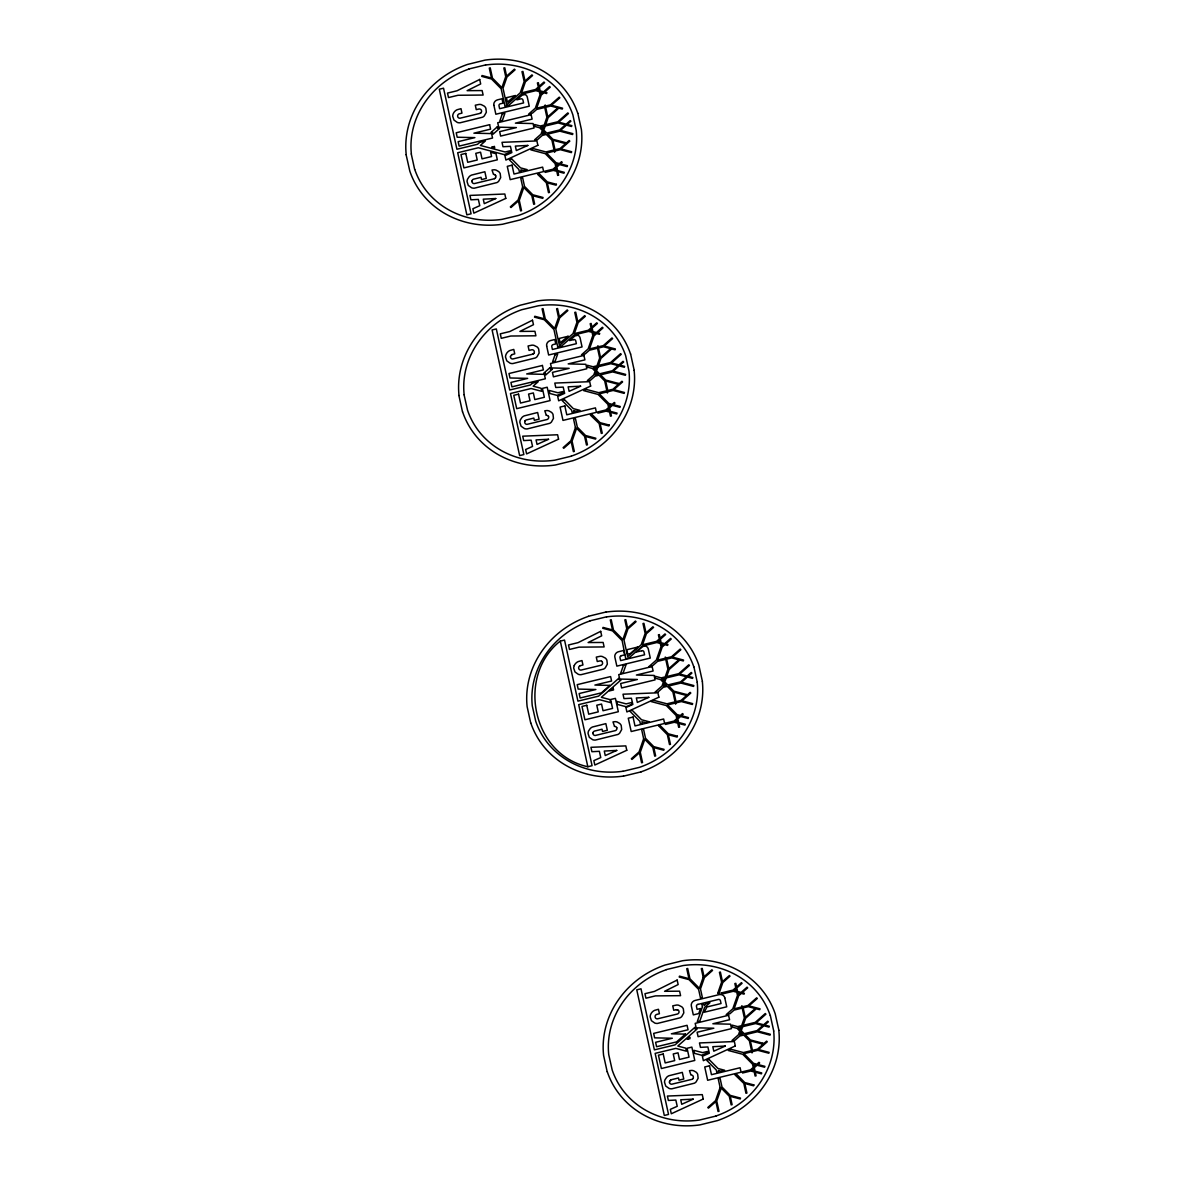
<?xml version="1.0" encoding="UTF-8"?>
<svg xmlns="http://www.w3.org/2000/svg" width="1185" height="1185" viewBox="0 0 1185 1185"><rect width="100%" height="100%" fill="white"/><g stroke="black" fill="none" stroke-linecap="round" stroke-linejoin="round"><path stroke-width="1.5" d="M719.147 993.104L722.85 982.483L730.019 976.159L729.382 975.507L722.48 981.61L720.376 972.041L719.443 972.278L721.606 982.158L717.68 993.445L718.717 993.193M574.266 665.555L574.577 664.933A7.984 7.377 -20.8 0 1 575.866 663.2L576.399 662.711A6.917 6.399 -20.8 0 1 578.191 661.6L581.983 660.563L582.961 664.992L580.087 665.718M495.36 178.031L495.745 177.424A2.237 2.074 -20.8 0 0 495.923 176.565L495.715 175.661M692.825 1078.661L693.195 1078.054A2.237 2.074 -20.8 0 0 693.373 1077.18L693.181 1076.291A2.326 2.148 -20.8 0 0 692.484 1075.447L691.847 1075.121A2.311 2.133 -20.8 0 0 690.929 1075.002L689.463 1070.647L691.625 1070.41A6.917 6.384 -20.8 0 1 693.669 1070.781L696.113 1072.173A6.873 6.34 -20.8 0 1 697.684 1074.277L698.128 1078.261L696.099 1081.905A6.917 6.384 -20.8 0 1 694.425 1083.179L671.851 1088.808A6.903 6.384 -20.8 0 1 669.11 1088.437L665.763 1086.082L664.533 1082.29A6.903 6.384 -20.8 0 1 665.052 1079.683L666.666 1077.313A6.903 6.384 -20.8 0 1 668.977 1075.728L682.308 1072.381L683.775 1079.031L678.99 1080.187L678.501 1077.965L670.873 1079.846M560.283 641.07C516.245 675.85 532.124 754.652 587.834 766.754L592.07 765.688L578.695 704.631L599.343 699.639L610.645 702.631L609.979 699.594L601.343 697.313L621.266 679.716L619.163 679.657L618.851 678.235L598.573 696.143L577.924 701.135L564.534 640.078L560.312 641.1L587.834 766.754M480.088 113.36L460.047 118.204A2.34 2.163 -20.8 0 1 458.906 118.011L458.506 117.774A2.296 2.118 -20.8 0 1 457.81 116.93L457.617 116.026A2.37 2.177 -20.8 0 1 459.069 113.878L461.957 113.108L460.995 108.679L457.188 109.716A6.917 6.399 -20.8 0 0 455.395 110.827L454.877 111.316A7.984 7.377 -20.8 0 0 453.574 113.049L453.262 113.686A6.903 6.384 -20.8 0 0 452.729 116.293L453.974 120.07L457.306 122.44A6.903 6.384 -20.8 0 0 460.061 122.796L482.636 117.182A6.917 6.384 -20.8 0 0 484.309 115.908L486.339 112.249L485.88 108.279A6.873 6.34 -20.8 0 0 484.324 106.176L481.214 104.591A6.962 6.429 -20.8 0 0 479.125 104.428L475.303 105.213L476.266 109.642L478.888 109.02A2.385 2.207 -20.8 0 1 480.058 109.109L480.68 109.435A2.326 2.148 -20.8 0 1 481.391 110.294L481.584 111.183A2.237 2.074 -20.8 0 1 481.406 112.057L481.303 112.264A2.711 2.503 -20.8 0 1 480.873 112.842M511.876 354.596L514.749 353.856L513.772 349.427L509.98 350.479A6.917 6.399 -20.8 0 0 508.172 351.589L507.654 352.063A7.984 7.377 -20.8 0 0 506.365 353.811L506.054 354.433A6.903 6.384 -20.8 0 0 505.521 357.04L506.765 360.832L510.098 363.188A6.903 6.384 -20.8 0 0 512.838 363.558L535.413 357.944A6.917 6.384 -20.8 0 0 537.101 356.67L539.131 353.011L538.671 349.027A6.873 6.34 -20.8 0 0 537.101 346.924L533.991 345.353A6.962 6.429 -20.8 0 0 531.902 345.176L528.08 345.976L529.058 350.404L531.68 349.782A2.385 2.207 -20.8 0 1 532.835 349.871L533.472 350.197A2.385 2.207 -20.8 0 1 534.139 351.041L534.361 351.945A2.237 2.074 -20.8 0 1 534.198 352.804L534.094 353.011A2.711 2.503 -20.8 0 1 533.65 353.589M532.88 354.122L512.824 358.966A2.34 2.163 -20.8 0 1 510.646 357.707L510.409 356.789M494.426 178.742L474.37 183.586A2.311 2.133 -20.8 0 1 472.193 182.327L471.956 181.409M468.979 68.952L485.569 64.938M571.348 456.181L554.758 460.195A83.602 77.232 -20.8 0 1 467.527 410.173L464.061 394.753M588.427 616.259L606.053 611.993M589.982 620.836L606.572 616.822M641.115 771.879L623.488 776.145M666.444 969.567L683.019 965.568A83.602 77.232 -20.8 0 1 770.28 1015.604M716.021 1116.048L699.431 1120.062A83.602 77.232 -20.8 0 1 612.201 1070.04L608.734 1054.62A83.602 77.232 -20.8 0 1 666.488 969.656M525.192 94.459L522.067 95.215L516.867 99.821L520.778 98.873A1.896 1.763 -20.8 0 1 522.185 99.022A1.866 1.733 -20.8 0 1 522.955 100.118L523.577 102.917L499.626 108.709L499.018 105.895A1.866 1.733 -20.8 0 1 499.255 104.561A1.896 1.763 -20.8 0 1 500.455 103.776L502.988 103.169L502.025 98.755L497.67 99.807A4.858 4.488 -20.8 0 0 493.878 105.361M577.969 335.222L574.858 335.977L569.644 340.569L573.555 339.621M621.458 655.66L624.643 654.89L623.666 650.476L618.674 651.691A4.829 4.459 -20.8 0 0 615.593 653.779A4.858 4.488 -20.8 0 0 614.882 657.245L616.852 666.133L650.284 658.06L648.328 649.173A4.858 4.488 -20.8 0 0 646.269 646.373A5.125 4.725 -20.8 0 0 645.262 645.958L642.596 646.595L636.567 652.002L641.766 650.758M697.921 1004.406L718.228 999.488A1.896 1.763 -20.8 0 1 719.636 999.651A1.866 1.733 -20.8 0 1 720.421 1000.732L721.043 1003.547L706.956 1006.954L704.26 1012.227L726.731 1006.806L724.79 997.903M676.354 1009.65L673.732 1010.272L672.754 1005.843L676.576 1005.043A6.962 6.429 -20.8 0 1 678.664 1005.221L681.775 1006.806A6.873 6.34 -20.8 0 1 683.345 1008.894L683.804 1012.879L681.775 1016.537A6.917 6.384 -20.8 0 1 680.086 1017.811L657.512 1023.425A6.903 6.384 -20.8 0 1 654.772 1023.055L651.439 1020.7L650.195 1016.908A6.903 6.384 -20.8 0 1 650.728 1014.301L651.039 1013.679A7.984 7.377 -20.8 0 1 652.328 1011.931L652.846 1011.457A6.917 6.399 -20.8 0 1 654.653 1010.346L658.445 1009.294L659.423 1013.723L656.549 1014.464A2.37 2.177 -20.8 0 0 655.068 1016.656L655.275 1017.56A2.34 2.163 -20.8 0 0 657.497 1018.833L677.553 1013.99A2.355 2.177 -20.8 0 0 678.324 1013.456A2.711 2.503 -20.8 0 0 678.768 1012.879L678.872 1012.671A2.237 2.074 -20.8 0 0 679.035 1011.812L678.842 1010.909A2.326 2.148 -20.8 0 0 678.146 1010.064L677.509 1009.738M622.969 771.317L639.559 767.317A83.602 77.232 -20.8 0 0 697.195 682.279M546.255 415.135L544.789 410.78L546.952 410.543A6.917 6.384 -20.8 0 1 548.996 410.914L551.44 412.306A6.873 6.34 -20.8 0 1 553.01 414.409L553.454 418.379L551.425 422.038A6.917 6.384 -20.8 0 1 549.751 423.312L527.177 428.926A6.903 6.384 -20.8 0 1 524.437 428.57L521.089 426.215L519.859 422.423A6.903 6.384 -20.8 0 1 520.378 419.816L521.992 417.446A6.903 6.384 -20.8 0 1 524.303 415.861L537.635 412.499L539.101 419.164L534.317 420.319L533.828 418.098L526.199 419.979A2.37 2.177 -20.8 0 0 524.733 422.171L524.925 423.06A2.311 2.133 -20.8 0 0 527.162 424.334L547.203 419.49A2.37 2.177 -20.8 0 0 548.151 418.794L548.522 418.186A2.237 2.074 -20.8 0 0 548.699 417.313L548.507 416.424M614.467 726.257L613 721.902L615.163 721.665A6.917 6.384 -20.8 0 1 617.207 722.035L619.651 723.428A6.873 6.34 -20.8 0 1 621.221 725.531L621.681 729.516L619.651 733.174A6.917 6.384 -20.8 0 1 617.963 734.448L595.388 740.062A6.903 6.384 -20.8 0 1 592.648 739.692L589.315 737.337L588.071 733.545A6.903 6.384 -20.8 0 1 588.59 730.938L590.204 728.568A6.903 6.384 -20.8 0 1 592.515 726.983L605.846 723.635L607.312 730.286L602.528 731.441L602.039 729.219L594.426 731.101A2.281 2.103 -20.8 0 0 593.492 731.797A2.637 2.429 -20.8 0 0 593.211 732.212M495.019 174.817L494.382 174.491A2.311 2.133 -20.8 0 0 493.464 174.373L492.012 170.018L494.16 169.781A6.917 6.384 -20.8 0 1 496.204 170.166L498.648 171.558A6.873 6.34 -20.8 0 1 500.218 173.647L500.677 177.631L498.648 181.29A6.917 6.384 -20.8 0 1 496.959 182.564L474.385 188.178A6.903 6.384 -20.8 0 1 471.645 187.808L468.312 185.452L467.068 181.66A6.903 6.384 -20.8 0 1 467.601 179.053L469.201 176.684A6.903 6.384 -20.8 0 1 471.526 175.099L484.858 171.751L486.309 178.417L481.54 179.572L481.051 177.335L473.422 179.216A2.281 2.103 -20.8 0 0 472.489 179.927A2.637 2.429 -20.8 0 0 472.223 180.327M601.684 661.319L601.047 660.993A2.385 2.207 -20.8 0 0 599.891 660.904L597.27 661.526L596.292 657.097L600.128 656.297A6.962 6.429 -20.8 0 1 602.202 656.475L605.313 658.06A6.873 6.34 -20.8 0 1 606.883 660.163L607.342 664.133L605.313 667.792A6.917 6.384 -20.8 0 1 603.624 669.066L581.05 674.68A6.903 6.384 -20.8 0 1 578.31 674.324L574.977 671.954L573.733 668.177A6.903 6.384 -20.8 0 1 574.266 665.555M616.718 727.546L616.911 728.449A2.237 2.074 -20.8 0 1 616.748 729.308L616.363 729.916A2.37 2.177 -20.8 0 1 615.415 730.612L595.374 735.455A2.311 2.133 -20.8 0 1 594.248 735.263L593.833 735.026A2.296 2.118 -20.8 0 1 593.152 734.196L592.944 733.293M577.821 113.227L581.42 129.639A88.816 82.061 -20.8 0 1 520.082 219.936L502.484 224.261A88.816 82.061 -20.8 0 1 409.817 171.114L406.114 154.731M630.613 353.989L634.212 370.401M693.892 666.814L697.269 682.264M770.339 1015.56L773.731 1031.009M414.661 169.44L411.269 153.991M462.505 411.906L458.906 395.494M530.717 723.028L527.118 706.615A88.816 82.061 -20.8 0 1 588.486 616.333M607.179 1071.773L603.58 1055.361A88.816 82.061 -20.8 0 1 664.948 965.079L682.516 960.739A88.816 82.061 -20.8 0 1 775.227 1013.901L778.886 1030.269M493.908 105.361L495.848 114.249L529.28 106.176L527.325 97.289A4.858 4.488 -20.8 0 0 525.266 94.489M546.685 346.124L548.64 355.011L582.057 346.938L580.117 338.036A4.858 4.488 -20.8 0 0 578.043 335.251M702.424 681.523L698.824 665.111A88.816 82.061 -20.8 0 0 606.068 612.082M669.407 1082.038L669.599 1082.927A2.296 2.118 -20.8 0 0 670.295 1083.771L670.71 1084.008A2.311 2.133 -20.8 0 0 671.836 1084.201L691.877 1079.357A2.237 2.074 -20.8 0 0 692.884 1078.587M414.75 169.411A83.602 77.232 -20.8 0 0 501.996 219.373L518.556 215.433A83.602 77.232 -20.8 0 0 576.206 130.394L572.888 114.93A83.602 77.232 -20.8 0 0 485.583 65.027M411.373 154.006A83.602 77.232 -20.8 0 1 469.023 69.026M406.218 154.746A88.816 82.061 -20.8 0 1 467.483 64.449L485.05 60.109A88.816 82.061 -20.8 0 1 577.762 113.286M494.945 174.773A2.311 2.133 -20.8 0 1 495.641 175.617M495.419 177.957A2.237 2.074 -20.8 0 1 494.53 178.624M472.03 181.586A2.311 2.133 -20.8 0 1 472.297 180.52M480.947 112.738A2.237 2.074 -20.8 0 1 480.206 113.242M533.724 353.485A2.237 2.074 -20.8 0 1 532.983 353.989M510.483 356.952A2.34 2.163 -20.8 0 1 511.92 354.819M546.285 415.298A2.37 2.177 -20.8 0 1 547.218 415.417M547.796 415.698A2.37 2.177 -20.8 0 1 548.507 416.557M524.999 421.075A2.637 2.429 -20.8 0 1 525.266 420.675M546.67 346.124A4.858 4.488 -20.8 0 1 550.447 340.584L554.802 339.517L555.765 343.931L553.247 344.539A1.866 1.733 -20.8 0 0 551.795 346.657L552.417 349.471L576.369 343.68L575.747 340.865A1.866 1.733 -20.8 0 0 573.525 339.591M634.138 370.401A88.816 82.061 -20.8 0 1 572.873 460.698L555.276 465.024A88.816 82.061 -20.8 0 1 462.594 411.862M459.01 395.494A88.816 82.061 -20.8 0 1 520.274 305.212L537.842 300.872A88.816 82.061 -20.8 0 1 630.553 354.034M571.318 456.121A83.602 77.232 -20.8 0 0 628.983 371.142L625.665 355.693A83.602 77.232 -20.8 0 0 538.36 305.774L521.77 309.7A83.602 77.232 -20.8 0 0 464.15 394.753M622.984 771.242A83.602 77.232 -20.8 0 1 535.739 721.295L532.272 705.875A83.602 77.232 -20.8 0 1 590.026 620.91M606.572 616.911A83.602 77.232 -20.8 0 1 693.817 666.859M702.35 681.538A88.816 82.061 -20.8 0 1 641.085 771.82M623.503 776.071A88.816 82.061 -20.8 0 1 530.806 722.998M773.657 1031.009A83.602 77.232 -20.8 0 1 715.992 1115.989M778.812 1030.283A88.816 82.061 -20.8 0 1 717.547 1120.566L699.95 1124.891A88.816 82.061 -20.8 0 1 607.268 1071.744M724.82 997.903A4.903 4.533 -20.8 0 0 719.043 994.645L695.136 1000.436A4.858 4.488 -20.8 0 0 691.344 1005.991L693.314 1014.878L698.765 1013.56L700.528 1008.509L697.091 1009.339L696.469 1006.524A1.866 1.733 -20.8 0 1 697.935 1004.362M614.497 726.42A2.37 2.177 -20.8 0 1 615.43 726.538M616.082 726.909A2.237 2.074 -20.8 0 1 616.748 727.723M592.989 733.441A2.296 2.118 -20.8 0 1 593.241 732.389M601.639 661.289A2.385 2.207 -20.8 0 1 602.35 662.163L602.587 663.067A2.237 2.074 -20.8 0 1 602.41 663.941L602.306 664.148A2.711 2.503 -20.8 0 1 601.861 664.726A2.355 2.177 -20.8 0 1 601.091 665.244L581.05 670.088A2.34 2.163 -20.8 0 1 578.858 668.829L578.621 667.91A2.37 2.177 -20.8 0 1 580.058 665.763M676.398 1009.827A2.355 2.177 -20.8 0 1 677.539 1009.916M669.495 1082.201A2.311 2.133 -20.8 0 1 669.762 1081.15M669.925 1080.794A2.296 2.118 -20.8 0 1 670.873 1080.098M669.673 1080.957A2.637 2.429 -20.8 0 1 669.94 1080.542M621.488 655.616A1.866 1.733 -20.8 0 0 620.007 657.779L620.629 660.593L644.581 654.801L643.959 652.002A1.866 1.733 -20.8 0 0 641.737 650.713M565.452 142.615L565.156 143.489L552.921 140.245L555.01 149.754L560.105 148.51L569.155 140.511L569.792 141.163L561.023 148.925L571.674 151.739L571.363 152.613L560.372 149.695L555.261 150.939L554.55 152.243L554.313 151.162L546.522 153.043L556.061 162.715L559.394 163.604L561.557 161.693L562.194 162.33L560.446 163.871L567.452 165.722L567.156 166.596L559.616 164.611L556.846 167.055L557.617 170.581L564.267 172.343L563.971 173.203L557.839 171.588L558.624 175.202L557.691 175.424L556.787 171.307L553.321 170.403L545.115 172.373L544.848 171.188L553.054 169.218L555.795 166.789L555.084 163.574L545.322 153.68L530.865 149.858L533.487 148.658L545.929 151.947L554.062 149.977L551.914 140.156L546.27 134.453L542.315 135.401L537.457 139.697L534.598 139.8L541.027 134.127L542.315 130.439L539.634 127.743L535.057 126.528L534.613 124.514L540.241 125.995L544.211 125.047L546.892 117.3L544.745 107.494L536.627 109.45L532.495 113.093L528.732 114.012L535.339 108.176L540.005 94.785L539.308 91.586L535.827 90.667L521.474 94.133L508.913 105.228L504.973 106.191L501.151 88.742L491.508 78.995L481.732 76.388L482.043 75.529L491.464 78.017L489.286 68.078L490.22 67.856L492.471 78.121L501.892 87.66L505.728 76.655L503.832 68.004L504.766 67.782L506.587 76.107L514.438 69.174L515.075 69.826L506.973 76.995L503.018 88.297L506.647 104.828L520.215 92.845L524.155 81.543L521.978 71.648L522.926 71.426L525.014 80.98L531.932 74.892L532.554 75.544L525.385 81.854L521.563 92.86L535.576 89.482L538.316 87.053L537.412 82.935L538.346 82.713L539.145 86.327L543.974 82.046L544.611 82.698L539.368 87.335L540.138 90.845L543.648 91.793L549.603 86.535L550.24 87.186L544.7 92.06L546.907 92.652L546.596 93.526L543.871 92.8L541.249 95.111L536.687 108.191L544.493 106.309L545.189 105.006L545.426 106.072L550.536 104.843L559.216 97.185L559.853 97.822L551.44 105.243L562.579 108.205L562.268 109.064L550.803 106.028L545.692 107.257L547.766 116.767L557.424 108.235L558.046 108.887L548.166 117.626L545.692 124.677L557.809 121.759L567.822 112.901L568.444 113.553L558.713 122.159L566.208 124.144L570.237 120.589L570.874 121.225L567.245 124.425L571.851 125.64L571.54 126.499L566.43 125.151L560.52 130.38L572.844 133.653L572.562 134.527L559.868 131.165L547.766 134.083L552.906 139.297L565.452 142.615M618.229 383.377L617.933 384.251L605.698 381.007L607.786 390.502L612.897 389.272L621.947 381.274L622.584 381.925L613.8 389.672L624.451 392.487L624.154 393.361L613.149 390.458L608.053 391.687L607.342 392.99L607.105 391.924L599.299 393.805L608.853 403.478L612.186 404.352L614.334 402.456L614.971 403.093L613.237 404.633L620.244 406.485L619.933 407.359L612.408 405.359L609.623 407.818L610.408 411.343L617.059 413.106L616.748 413.965L610.616 412.35L611.416 415.95L610.468 416.187L609.564 412.069L606.098 411.151L597.907 413.135L597.64 411.95L605.846 409.966L608.572 407.551L607.875 404.337L598.099 394.442L583.657 390.62L586.279 389.406L598.721 392.694L606.838 390.739L604.691 380.918L599.047 375.201L595.092 376.163L590.249 380.444L587.39 380.563L593.818 374.875L595.107 371.201L592.411 368.491L587.849 367.276L587.404 365.261L593.033 366.757L596.988 365.795L599.684 358.063L597.536 348.242L589.404 350.212L585.286 353.856L581.524 354.759L588.13 348.923L592.796 335.548L592.085 332.333L588.619 331.415L574.266 334.881L561.69 345.99L557.75 346.938L553.928 329.504L544.3 319.743L534.524 317.15L534.82 316.276L544.256 318.78L542.078 308.841L543.011 308.604L545.263 318.883L554.684 328.408L558.52 317.417L556.624 308.767L557.557 308.544L559.379 316.869L567.215 309.937L567.852 310.574L559.75 317.758L555.809 329.045L559.438 345.59L572.992 333.607L576.932 322.29L574.769 312.41L575.703 312.173L577.806 321.742L584.709 315.64L585.346 316.291L578.176 322.616L574.34 333.622L588.352 330.23L591.093 327.815L590.189 323.698L591.137 323.461L591.922 327.075L596.766 322.809L597.403 323.446L592.144 328.082L592.915 331.607L596.44 332.541L602.38 327.297L603.017 327.934L597.492 332.822L599.699 333.4L599.388 334.274L596.662 333.548L594.026 335.873L589.463 348.953L597.27 347.057L597.981 345.768L598.218 346.835L603.328 345.605L611.993 337.947L612.63 338.584L604.231 346.005L615.356 348.953L615.045 349.827L603.58 346.79L598.469 348.02L600.558 357.514L610.201 348.997L610.838 349.634L600.943 358.388L598.469 365.439L610.586 362.506L620.599 353.663L621.236 354.3L611.49 362.921L618.985 364.906L623.029 361.336L623.666 361.973L620.036 365.173L624.628 366.402L624.332 367.261L619.207 365.898L613.297 371.142L625.636 374.401L625.339 375.275L612.66 371.912L600.543 374.845L605.698 380.059L618.229 383.377M686.441 694.499L686.145 695.373L673.924 692.129L675.998 701.624L681.108 700.394L690.159 692.395L690.796 693.047L682.012 700.794L692.662 703.623L692.366 704.482L681.375 701.579L676.265 702.809L675.554 704.127L675.317 703.046L667.51 704.927L677.065 714.599L680.397 715.488L682.545 713.577L683.182 714.214L681.449 715.755L688.455 717.606L688.144 718.48L680.62 716.495L677.835 718.939L678.62 722.465L685.271 724.228L684.96 725.087L678.842 723.472L679.627 727.086L678.679 727.309L677.776 723.191L674.309 722.272L665.481 724.405L665.229 723.22L674.058 721.087L676.783 718.673L676.087 715.459L666.311 705.564L650.965 701.505L653.587 700.291L666.933 703.816L675.065 701.861L672.902 692.04L667.274 686.337L663.304 687.285L657.749 692.203L654.89 692.321L662.03 686.011L663.319 682.323L660.623 679.612L655.364 678.22L654.92 676.205L661.245 677.879L665.2 676.916L667.896 669.184L665.748 659.378L657.616 661.334L652.535 665.822L648.773 666.74L656.342 660.06L661.008 646.669L660.297 643.47L656.831 642.537L642.477 646.018L628.939 657.971L625.739 658.741L622.14 640.626L612.512 630.864L602.735 628.272L603.032 627.413L612.467 629.902L610.29 619.962L611.223 619.74L613.475 630.005L622.895 639.544L626.732 628.539L624.836 619.888L625.769 619.666L627.591 627.991L635.427 621.058L636.064 621.71L627.961 628.88L624.021 640.167L627.65 656.712L641.203 644.729L645.144 633.412L642.981 623.532L643.914 623.31L646.018 632.864L652.92 626.776L653.557 627.413L646.388 633.738L642.551 644.744L656.579 641.352L659.304 638.937L658.401 634.819L659.349 634.597L660.134 638.211L664.978 633.931L665.615 634.567L660.356 639.219L661.126 642.729L664.652 643.677L670.591 638.419L671.228 639.056L665.703 643.944L667.91 644.536L667.599 645.395L664.874 644.67L662.237 646.995L657.69 660.075L665.481 658.193L665.244 657.112L666.429 657.956L671.539 656.727L680.205 649.069L680.842 649.706L672.443 657.127L683.567 660.075L683.271 660.949L671.791 657.912L666.681 659.141L668.77 668.636L678.427 660.119L679.049 660.771L669.155 669.51L666.681 676.561L678.798 673.643L688.811 664.785L689.448 665.437L679.716 674.043L687.196 676.028L691.24 672.473L691.877 673.095L688.248 676.309L692.84 677.524L692.544 678.383L687.418 677.035L681.508 682.264L693.847 685.537L693.551 686.411L680.871 683.049L668.755 685.967L673.909 691.181L686.441 694.499M762.903 1043.244L762.607 1044.118L750.372 1040.874L752.46 1050.369L757.57 1049.14L766.621 1041.141L767.258 1041.793L758.474 1049.54L769.124 1052.369L768.828 1053.228L757.822 1050.325L752.727 1051.554L752.016 1052.872L751.779 1051.791L743.973 1053.672L753.527 1063.345L756.859 1064.219L759.007 1062.323L759.644 1062.96L757.911 1064.5L764.917 1066.352L764.606 1067.226L757.082 1065.226L754.297 1067.685L755.082 1071.21L761.733 1072.973L761.422 1073.832L755.289 1072.218L756.089 1075.817L755.141 1076.054L754.238 1071.936L750.772 1071.018L742.58 1073.003L742.314 1071.818L750.52 1069.833L753.245 1067.418L752.549 1064.204L742.773 1054.309L728.331 1050.488L730.952 1049.273L743.395 1052.561L751.527 1050.606L749.364 1040.785L743.721 1035.068L739.766 1036.031L734.922 1040.312L732.063 1040.43L738.492 1034.742L739.781 1031.069L737.085 1028.358L732.523 1027.158L732.078 1025.129L737.707 1026.625L741.662 1025.662L744.358 1017.93L742.21 1008.109L734.078 1010.079L729.96 1013.723L726.198 1014.627L732.804 1008.805L737.47 995.415L736.759 992.201L733.293 991.282L723.339 993.697A6.621 6.118 -20.8 0 0 720.924 993.03L733.026 990.097L735.767 987.683L734.863 983.565L735.811 983.328L736.596 986.942L741.44 982.676L742.077 983.313L736.818 987.949L737.588 991.475L741.114 992.408L747.054 987.164L747.691 987.801L742.165 992.689L744.373 993.282L744.062 994.141L741.336 993.415L738.699 995.741L734.137 1008.82L741.943 1006.924L741.706 1005.858L742.891 1006.702L748.002 1005.472L756.667 997.814L757.304 998.451L748.905 1005.872L760.029 1008.82L759.718 1009.694L748.253 1006.658L743.143 1007.887L745.232 1017.382L754.875 1008.865L755.512 1009.501L745.617 1018.256L743.143 1025.306L755.26 1022.374L765.273 1013.53L765.91 1014.167L756.163 1022.788L763.658 1024.773L767.702 1021.203L768.339 1021.84L764.71 1025.04L769.302 1026.269L769.006 1027.128L763.881 1025.78L757.97 1031.009L770.309 1034.268L770.013 1035.142L757.333 1031.779L745.217 1034.712L750.372 1039.926L762.903 1043.244M556.402 184.312L556.106 185.186L547.351 182.875L549.455 192.444L548.507 192.666L546.344 182.771L537.546 174.269L539.353 173.839L547.322 181.912L556.402 184.312M609.194 425.074L608.897 425.933L600.143 423.623L602.247 433.192L601.299 433.429L599.136 423.534L590.337 415.031L592.13 414.587L600.114 422.675L609.194 425.074M677.405 736.196L677.109 737.07L668.355 734.759L670.458 744.328L669.51 744.55L667.348 734.656L658.386 725.575L659.852 725.22L668.325 733.796L677.405 736.196M753.867 1084.942L753.571 1085.815L744.817 1083.49L746.92 1093.059L745.972 1093.296L743.81 1083.401L735.011 1074.899L736.803 1074.454L744.787 1082.542L753.867 1084.942M543.722 126.41L542.804 129.076L540.834 127.106L543.722 126.41M596.514 367.157L595.581 369.839L593.611 367.854L596.514 367.157M664.726 678.294L663.793 680.96L661.822 678.99L664.726 678.294M741.188 1027.025L740.255 1029.706L738.285 1027.736L741.188 1027.025M502.277 113.938L499.818 120.989L502.41 120.366L504.884 113.301L502.277 113.938M522.659 186.845L518.052 200.058L510.335 206.871L510.972 207.523L518.423 200.946L520.6 210.886L521.533 210.663L519.282 200.398L523.785 187.482L531.813 195.614L533.709 204.279L534.642 204.042L532.82 195.718L542.76 198.354L543.056 197.48L532.791 194.755L524.525 186.4L522.659 177.868L520.793 178.328L522.659 186.845M555.069 354.685L552.61 361.751L555.202 361.129L557.661 354.063L555.069 354.685M575.436 427.607L570.829 440.82L563.127 447.619L563.764 448.271L571.2 441.694L573.392 451.648L574.325 451.411L572.074 441.146L576.577 428.244L584.59 436.376L586.501 445.027L587.434 444.805L585.597 436.48L595.537 439.102L595.848 438.243L585.568 435.502L577.317 427.148L575.451 418.631L573.57 419.075L575.436 427.607M623.517 665.14L620.584 673.554L623.177 672.917L626.11 664.518L623.517 665.14M643.648 738.729L639.056 751.942L631.338 758.755L631.975 759.407L639.411 752.831L641.603 762.77L642.537 762.547L640.285 752.268L644.788 739.366L652.817 747.498L654.712 756.149L655.646 755.926L653.809 747.602L663.748 750.238L664.059 749.364L653.779 746.639L645.529 738.285L643.529 729.16L641.663 729.619L643.648 738.729M703.194 977.284L699.357 988.275L689.937 978.751L687.685 968.486L686.752 968.708L688.929 978.647L679.494 976.144L679.198 977.018L688.974 979.61L698.602 989.371L700.483 997.903L702.35 997.459L700.483 988.912L704.423 977.625L712.526 970.441L711.889 969.804L704.053 976.736L702.231 968.412L701.298 968.634L703.194 977.284M702.438 1006.82L697.284 1021.618L699.876 1020.996L704.616 1007.413L709.904 1002.747L706.156 1003.636L704.112 1005.458L703.831 1004.199L701.964 1004.658L702.438 1006.82M720.11 1087.474L715.518 1100.687L707.8 1107.501L708.437 1108.138L715.873 1101.561L718.066 1111.515L718.999 1111.278L716.747 1101.013L721.25 1088.111L729.264 1096.244L731.175 1104.894L732.108 1104.672L730.271 1096.347L740.21 1098.969L740.521 1098.11L730.241 1095.37L721.991 1087.015L720.125 1078.498L718.243 1078.942L720.11 1087.474M545.218 126.04L543.797 130.083L546.759 133.076L559.601 129.98L565.378 124.869L558.061 122.944L545.218 126.04M597.995 366.802L596.588 370.846L599.551 373.838L612.393 370.727L618.17 365.632L610.853 363.691L597.995 366.802M666.207 677.924L664.8 681.967L667.762 684.96L680.605 681.864L686.382 676.753L679.064 674.828L666.207 677.924M742.669 1026.669L741.262 1030.713L744.224 1033.705L757.067 1030.594L762.844 1025.499L755.526 1023.559L742.669 1026.669M543.322 131.461L542.375 134.142L545.263 133.446L543.322 131.461M596.099 372.223L595.151 374.904L598.055 374.193L596.099 372.223M664.311 683.345L663.378 686.026L666.266 685.33L664.311 683.345M740.773 1032.091L739.84 1034.772L742.728 1034.061L740.773 1032.091M538.538 88.06L536.479 89.882L539.086 90.578L538.538 88.06M556.017 167.796L553.958 169.618L556.565 170.299L556.017 167.796M591.315 328.823L589.271 330.63L591.863 331.326L591.315 328.823M608.794 408.558L606.75 410.365L609.342 411.062L608.794 408.558M659.527 639.944L657.482 641.766L660.075 642.463L659.527 639.944M609.845 685.404L601.447 692.84L580.132 697.995L579.154 693.551L595.877 689.507L578.176 689.092L577.213 684.649L610.616 676.576L611.593 681.019L594.9 685.063L609.845 685.404M677.005 719.68L674.961 721.502L677.568 722.183L677.005 719.68M735.989 988.69L733.945 990.512L736.537 991.208L735.989 988.69M753.467 1068.426L751.423 1070.248L754.015 1070.929L753.467 1068.426M515.342 95.541L507.373 102.103L506.41 97.703L515.342 95.541M479.718 142.363L477.57 144.259L456.921 149.251L443.531 88.194L439.309 89.216L466.846 214.84L471.082 213.818L457.691 152.746L478.34 147.755L504.232 154.628L510.38 151.932L510.113 150.791L505.136 151.991L480.34 145.429L485.346 141L479.718 142.363M497.3 126.839L491.049 132.364L492.634 132.409L493.034 134.216L499.596 128.41L497.626 128.365L497.3 126.839M568.133 336.288L560.149 342.865L559.187 338.451L568.133 336.288M532.495 383.125L530.362 385.007L509.713 389.998L496.322 328.941L492.086 329.963L519.637 455.588L523.859 454.566L510.468 393.509L531.132 388.517L541.723 391.317L541.056 388.28L533.131 386.177L538.138 381.763L532.495 383.125M550.077 367.602L543.826 373.127L545.411 373.156L545.811 374.964L552.373 369.172L550.418 369.127L550.077 367.602M637.589 647.114L630.361 653.513L627.739 654.15L626.776 649.736L637.589 647.114M613.075 687.744L609.52 690.885L613.549 689.922L613.075 687.744M685.389 1034.12L676.576 1041.896L656.594 1046.725L655.616 1042.296L672.325 1038.253L654.638 1037.838L653.661 1033.394L687.078 1025.321L688.055 1029.765L671.362 1033.809L685.389 1034.12M694.751 1027.469L675.035 1044.874L654.387 1049.866L640.996 988.808L636.76 989.831L664.311 1115.455L668.533 1114.433L655.142 1053.376L675.805 1048.384L686.396 1051.199L685.73 1048.147L677.805 1046.044L697.047 1029.039L695.091 1028.995L694.751 1027.469M689.685 1037.171L687.241 1039.319L690.011 1038.653L689.685 1037.171M542.834 92.519L540.878 94.237L540.36 91.867L542.834 92.519M558.579 164.33L556.624 166.048L556.106 163.678L558.579 164.33M595.611 333.266L593.655 335L593.137 332.63L595.611 333.266M611.356 405.092L609.401 406.81L608.883 404.426L611.356 405.092M663.822 644.403L661.882 646.121L661.349 643.751L663.822 644.403M679.568 716.214L677.613 717.932L677.094 715.547L679.568 716.214M740.284 993.149L738.329 994.867L737.811 992.497L740.284 993.149M756.03 1064.959L754.075 1066.678L753.556 1064.293L756.03 1064.959M479.703 79.454L457.01 90.786L447.5 93.082L448.493 97.57L458.002 95.274L483.125 95.052L482.132 90.564L467.127 90.667L480.68 83.942L479.703 79.454M532.48 320.202L509.802 331.533L500.292 333.829L501.27 338.332L510.779 336.022L535.901 335.799L534.924 331.311L519.904 331.415L533.472 324.69L532.48 320.202M600.706 631.324L578.013 642.67L568.504 644.966L569.496 649.454L578.991 647.158L604.113 646.936L603.135 642.448L588.115 642.551L601.684 635.827L600.706 631.324M677.153 980.069L654.475 991.401L644.966 993.697L645.943 998.2L655.453 995.889L680.575 995.667L679.597 991.178L664.578 991.297L678.146 984.557L677.153 980.069M537.857 145.325L505.891 160.064L504.928 155.665L511.846 152.598L510.424 146.333L502.973 146.733L502.01 142.333L536.894 140.926L537.857 145.325M511.55 158.76L509.343 159.782L518.823 169.396L519.297 171.529L521.178 171.084L520.911 169.855L523.444 170.536L527.177 169.633L520.541 167.87L511.55 158.76M505.788 198.413L473.837 213.152L472.874 208.753L479.777 205.686L478.355 199.421L470.904 199.821L469.941 195.421L504.825 194.014L505.788 198.413M590.648 386.073L558.683 400.811L557.72 396.412L564.638 393.346L563.201 387.095L555.765 387.495L554.802 383.081L589.686 381.674L590.648 386.073M564.341 399.523L562.134 400.545L571.614 410.143L572.088 412.291L573.955 411.832L573.688 410.617L576.221 411.284L579.954 410.38L573.333 408.632L564.341 399.523M558.565 439.161L526.614 453.899L525.651 449.5L532.554 446.434L531.147 440.183L523.696 440.583L522.733 436.184L557.602 434.762L558.565 439.161M658.86 697.21L626.895 711.948L625.932 707.534L632.849 704.468L631.412 698.217L623.977 698.617L623.014 694.203L657.897 692.795L658.86 697.21M632.109 710.2L629.902 711.222L639.826 721.265L640.418 724.005L642.3 723.546L641.9 721.739L645.647 722.731L649.395 721.828L641.544 719.754L632.109 710.2M626.776 750.298L594.826 765.036L593.863 760.622L600.765 757.57L599.358 751.305L591.908 751.705L590.945 747.305L625.813 745.898L626.776 750.298M735.322 1045.94L703.357 1060.679L702.394 1056.279L709.311 1053.213L707.875 1046.962L700.439 1047.362L699.476 1042.948L734.359 1041.541L735.322 1045.94M709.015 1059.39L706.808 1060.412L716.288 1070.011L716.762 1072.158L718.628 1071.699L718.362 1070.485L720.895 1071.151L724.627 1070.248L718.006 1068.5L709.015 1059.39M703.238 1099.028L671.288 1113.767L670.325 1109.367L677.227 1106.301L675.82 1100.05L668.37 1100.45L667.407 1096.051L702.275 1094.629L703.238 1099.028M527.829 145.444L516.334 150.569L515.356 146.081L527.829 145.444M495.76 198.532L484.265 203.672L483.273 199.169L495.76 198.532M580.606 386.192L569.126 391.317L568.133 386.828L580.606 386.192M548.536 439.279L537.042 444.419L536.064 439.916L548.536 439.279M648.817 697.328L637.337 702.438L636.345 697.95L648.817 697.328M616.748 750.416L605.254 755.541L604.276 751.053L616.748 750.416M725.279 1046.059L713.8 1051.184L712.807 1046.696L725.279 1046.059M693.21 1099.147L681.716 1104.287L680.738 1099.784L693.21 1099.147M563.156 392.694L557.009 395.375L549.87 393.479L549.203 390.443L557.928 392.753L562.905 391.554L563.156 392.694M632.109 704.157L626.154 706.749L617.385 704.423L616.718 701.387L626.139 703.875L631.738 702.527L632.109 704.157M707.83 1052.561L701.683 1055.242L694.543 1053.361L693.877 1050.31L702.601 1052.621L707.578 1051.421L707.83 1052.561M489.627 124.692L456.21 132.764L457.188 137.223L474.874 137.623L458.165 141.667L459.128 146.111L492.545 138.038L491.568 133.594L473.896 133.179L490.59 129.135L489.627 124.692M531.132 114.664L497.715 122.736L498.692 127.18L516.379 127.595L499.67 131.639L500.633 136.082L534.065 127.995L533.087 123.551L515.401 123.151L532.109 119.107L531.132 114.664M465.764 153.398L460.98 154.554L463.913 167.9L497.33 159.827L495.982 153.709L490.634 152.287L491.568 156.538L482.028 158.849L480.562 152.184L475.777 153.339L477.244 160.005L467.719 162.301L465.764 153.398M494.397 146.481L491.642 147.147L494.723 147.962L494.397 146.481M512.053 165.174L507.269 166.33L510.187 179.646L543.619 171.573L542.641 167.129L513.994 174.047L512.053 165.174M542.404 365.454L508.987 373.527L509.965 377.971L527.651 378.385L510.942 382.429L511.92 386.858L545.337 378.785L544.359 374.341L526.688 373.942L543.382 369.898L542.404 365.454M583.924 355.411L550.507 363.499L551.469 367.942L569.155 368.357L552.447 372.386L553.425 376.83L586.842 368.757L585.879 364.313L568.193 363.899L584.901 359.87L583.924 355.411M518.556 394.161L513.772 395.316L516.704 408.662L550.107 400.589L547.189 387.228L542.404 388.384L544.359 397.286L534.805 399.597L533.354 392.931L528.569 394.087L530.021 400.752L520.496 403.063L518.556 394.161M564.83 405.937L560.061 407.092L562.979 420.408L596.396 412.336L595.433 407.877L566.785 414.794L564.83 405.937M652.135 666.533L618.718 674.62L619.696 679.064L637.382 679.479L620.659 683.523L621.636 687.952L655.068 679.879L654.09 675.435L636.404 675.035L653.113 670.991L652.135 666.533M586.768 705.282L581.983 706.438L584.916 719.784L618.318 711.711L615.4 698.365L610.616 699.52L612.571 708.423L603.017 710.719L601.565 704.068L596.781 705.223L598.247 711.874L588.708 714.185L586.768 705.282M633.057 717.058L628.272 718.214L631.19 731.53L664.607 723.457L663.644 718.999L634.997 725.931L633.057 717.058M728.597 1015.278L695.18 1023.366L696.143 1027.81L713.829 1028.225L697.121 1032.254L698.098 1036.697L731.515 1028.624L730.553 1024.181L712.866 1023.766L729.575 1019.737L728.597 1015.278M663.23 1054.028L658.445 1055.183L661.378 1068.529L694.78 1060.457L691.862 1047.11L687.078 1048.266L689.033 1057.153L679.479 1059.464L678.027 1052.813L673.243 1053.969L674.695 1060.619L665.17 1062.93L663.23 1054.028M709.504 1065.804L704.734 1066.959L707.652 1080.276L741.069 1072.203L740.107 1067.744L711.459 1074.677L709.504 1065.804"/></g></svg>
